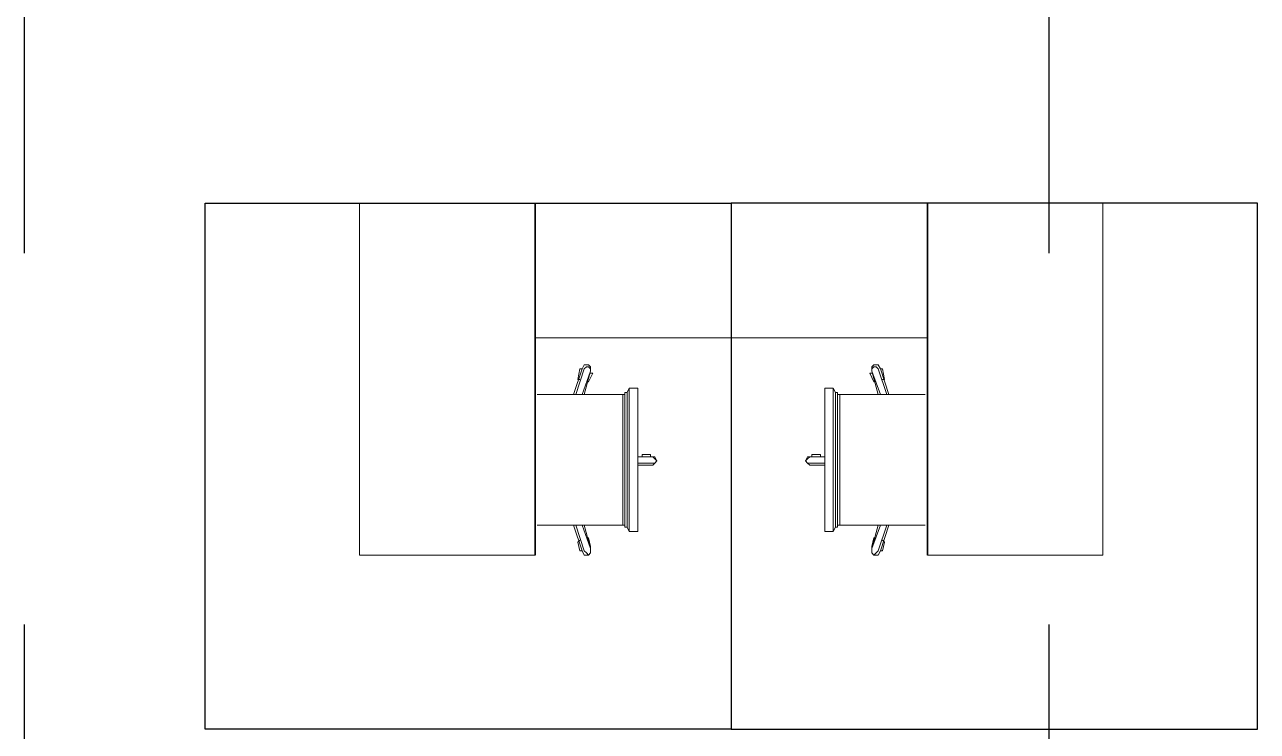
# Model space of a CAD drawing. Header units: millimetres. Extents: x 2148 to 2681, y 758 to 986.
# Drawn here: x 2599.002 to 2601.11, y 945.02 to 946.229 of the extents above; entities that cross this region are included whole.
import ezdxf

# ---------------------------------------------------------------- set-up
doc = ezdxf.new("R2010")
doc.units = ezdxf.units.MM
doc.linetypes.add('CENTER2', pattern=[28.575, 19.05, -3.175, 3.175, -3.175])
for name, color, linetype in [('at_Entity', 7, 'Continuous'), ('D', 1, 'Continuous'), ('S_GRID LINES', 252, 'Continuous')]:
    doc.layers.add(name, color=color, linetype=linetype)

msp = doc.modelspace()

# ---------------------------------------------------------------- linework, layer by layer
at = {"layer": 'at_Entity', "color": 0, "lineweight": 15}
for p, q in [((2599.5744719, 945.9235557, 0), (2600.2102485, 945.9235557, 0)), ((2599.5744719, 945.320837, 0), (2599.5744719, 945.9235557, 0)), ((2599.5744719, 945.9235557, 0), (2600.2102485, 945.9235557, 0)), ((2599.5744719, 945.320837, 0), (2599.5744719, 945.9235557, 0)), ((2600.8460251, 945.9235557, 0), (2600.2102485, 945.9235557, 0)), ((2600.8460251, 945.9235557, 0), (2600.2102485, 945.9235557, 0)), ((2600.8460251, 945.320837, 0), (2600.8460251, 945.9235557, 0)), ((2600.8460251, 945.320837, 0), (2600.8460251, 945.9235557, 0)), ((2599.8745909, 945.6929762, 0), (2600.2102485, 945.6929762, 0)), ((2599.8745909, 945.6929762, 0), (2600.2102485, 945.6929762, 0)), ((2600.5459061, 945.6929762, 0), (2600.2102485, 945.6929762, 0)), ((2600.5459061, 945.6929762, 0), (2600.2102485, 945.6929762, 0)), ((2599.9551112, 945.6396857, 0), (2599.958771, 945.647006, 0)), ((2599.9551112, 945.6396857, 0), (2599.958771, 945.647006, 0)), ((2599.958771, 945.647006, 0), (2599.9660907, 945.647006, 0)), ((2599.958771, 945.647006, 0), (2599.9660907, 945.647006, 0)), ((2599.9624309, 945.6433462, 0), (2599.958771, 945.6396857, 0)), ((2599.9624309, 945.6433462, 0), (2599.958771, 945.6396857, 0)), ((2599.9660907, 945.6433462, 0), (2599.9624309, 945.6433462, 0)), ((2599.9660907, 945.6433462, 0), (2599.9624309, 945.6433462, 0)), ((2599.9660907, 945.647006, 0), (2599.9697512, 945.6433462, 0)), ((2599.9660907, 945.647006, 0), (2599.9697512, 945.6433462, 0)), ((2599.9697512, 945.6396857, 0), (2599.9660907, 945.6433462, 0)), ((2599.9697512, 945.6396857, 0), (2599.9660907, 945.6433462, 0)), ((2599.9697512, 945.6433462, 0), (2599.9697512, 945.6360259, 0)), ((2599.9697512, 945.6433462, 0), (2599.9697512, 945.6360259, 0)), ((2600.4544063, 945.647006, 0), (2600.4507458, 945.6433462, 0)), ((2600.4544063, 945.647006, 0), (2600.4507458, 945.6433462, 0)), ((2600.4507458, 945.6433462, 0), (2600.4507458, 945.6360259, 0)), ((2600.4507458, 945.6396857, 0), (2600.4544063, 945.6433462, 0)), ((2600.4507458, 945.6433462, 0), (2600.4507458, 945.6360259, 0)), ((2600.4507458, 945.6396857, 0), (2600.4544063, 945.6433462, 0)), ((2600.461726, 945.647006, 0), (2600.4544063, 945.647006, 0)), ((2600.461726, 945.647006, 0), (2600.4544063, 945.647006, 0)), ((2600.4544063, 945.6433462, 0), (2600.4580661, 945.6433462, 0)), ((2600.4544063, 945.6433462, 0), (2600.4580661, 945.6433462, 0)), ((2600.4580661, 945.6433462, 0), (2600.461726, 945.6396857, 0)), ((2600.4580661, 945.6433462, 0), (2600.461726, 945.6396857, 0)), ((2600.4653858, 945.6396857, 0), (2600.461726, 945.647006, 0)), ((2600.4653858, 945.6396857, 0), (2600.461726, 945.647006, 0)), ((2599.9404712, 945.5957663, 0), (2599.9551112, 945.6396857, 0)), ((2599.9404712, 945.5957663, 0), (2599.9551112, 945.6396857, 0)), ((2599.958771, 945.6396857, 0), (2599.944131, 945.5957663, 0)), ((2599.958771, 945.6396857, 0), (2599.944131, 945.5957663, 0)), ((2599.9477909, 945.6213859, 0), (2599.9514507, 945.6396857, 0)), ((2599.9477909, 945.6213859, 0), (2599.9514507, 945.6396857, 0)), ((2599.9514507, 945.6396857, 0), (2599.9551112, 945.6396857, 0)), ((2599.9514507, 945.6396857, 0), (2599.9551112, 945.6396857, 0)), ((2599.9551112, 945.5957663, 0), (2599.9697512, 945.6360259, 0)), ((2599.9551112, 945.5957663, 0), (2599.9697512, 945.6360259, 0)), ((2599.9697512, 945.6360259, 0), (2599.958771, 945.5957663, 0)), ((2599.9697512, 945.6360259, 0), (2599.958771, 945.5957663, 0)), ((2599.973411, 945.632366, 0), (2599.9660907, 945.617726, 0)), ((2599.973411, 945.632366, 0), (2599.9660907, 945.617726, 0)), ((2599.9697512, 945.6360259, 0), (2599.9697512, 945.6396857, 0)), ((2599.9697512, 945.6360259, 0), (2599.9697512, 945.6396857, 0)), ((2599.9697512, 945.632366, 0), (2599.973411, 945.632366, 0)), ((2599.9697512, 945.632366, 0), (2599.973411, 945.632366, 0)), ((2600.4507458, 945.632366, 0), (2600.447086, 945.632366, 0)), ((2600.447086, 945.632366, 0), (2600.4544063, 945.617726, 0)), ((2600.4507458, 945.632366, 0), (2600.447086, 945.632366, 0)), ((2600.447086, 945.632366, 0), (2600.4544063, 945.617726, 0)), ((2600.4507458, 945.6360259, 0), (2600.4507458, 945.6396857, 0)), ((2600.4507458, 945.6360259, 0), (2600.4507458, 945.6396857, 0)), ((2600.4653858, 945.5957663, 0), (2600.4507458, 945.6360259, 0)), ((2600.4507458, 945.6360259, 0), (2600.461726, 945.5957663, 0)), ((2600.4653858, 945.5957663, 0), (2600.4507458, 945.6360259, 0)), ((2600.4507458, 945.6360259, 0), (2600.461726, 945.5957663, 0)), ((2600.461726, 945.6396857, 0), (2600.4763659, 945.5957663, 0)), ((2600.461726, 945.6396857, 0), (2600.4763659, 945.5957663, 0)), ((2600.4800258, 945.5957663, 0), (2600.4653858, 945.6396857, 0)), ((2600.4690463, 945.6396857, 0), (2600.4653858, 945.6396857, 0)), ((2600.4800258, 945.5957663, 0), (2600.4653858, 945.6396857, 0)), ((2600.4690463, 945.6396857, 0), (2600.4653858, 945.6396857, 0)), ((2600.4727061, 945.6213859, 0), (2600.4690463, 945.6396857, 0)), ((2600.4727061, 945.6213859, 0), (2600.4690463, 945.6396857, 0)), ((2599.9514507, 945.6213859, 0), (2599.9477909, 945.6213859, 0)), ((2599.9514507, 945.6213859, 0), (2599.9477909, 945.6213859, 0)), ((2599.9660907, 945.617726, 0), (2599.9624309, 945.617726, 0)), ((2599.9660907, 945.617726, 0), (2599.9624309, 945.617726, 0)), ((2600.031971, 945.5994262, 0), (2600.0356309, 945.6067459, 0)), ((2600.031971, 945.5994262, 0), (2600.0356309, 945.6067459, 0)), ((2600.0356309, 945.6067459, 0), (2600.0392907, 945.6067459, 0)), ((2600.0356309, 945.3615264, 0), (2600.0356309, 945.6067459, 0)), ((2600.0356309, 945.6067459, 0), (2600.0392907, 945.6067459, 0)), ((2600.0356309, 945.3615264, 0), (2600.0356309, 945.6067459, 0)), ((2600.0392907, 945.6067459, 0), (2600.0429506, 945.6067459, 0)), ((2600.0392907, 945.6067459, 0), (2600.0429506, 945.6067459, 0)), ((2600.0429506, 945.6067459, 0), (2600.0502709, 945.6067459, 0)), ((2600.0429506, 945.6067459, 0), (2600.0502709, 945.6067459, 0)), ((2600.0502709, 945.6067459, 0), (2600.0502709, 945.5994262, 0)), ((2600.0502709, 945.6067459, 0), (2600.0502709, 945.5994262, 0)), ((2600.3775464, 945.6067459, 0), (2600.3702261, 945.6067459, 0)), ((2600.3702261, 945.6067459, 0), (2600.3702261, 945.5994262, 0)), ((2600.3775464, 945.6067459, 0), (2600.3702261, 945.6067459, 0)), ((2600.3702261, 945.6067459, 0), (2600.3702261, 945.5994262, 0)), ((2600.3812063, 945.6067459, 0), (2600.3775464, 945.6067459, 0)), ((2600.3812063, 945.6067459, 0), (2600.3775464, 945.6067459, 0)), ((2600.3848661, 945.6067459, 0), (2600.3812063, 945.6067459, 0)), ((2600.3848661, 945.6067459, 0), (2600.3812063, 945.6067459, 0)), ((2600.388526, 945.5994262, 0), (2600.3848661, 945.6067459, 0)), ((2600.3848661, 945.3615264, 0), (2600.3848661, 945.6067459, 0)), ((2600.388526, 945.5994262, 0), (2600.3848661, 945.6067459, 0)), ((2600.3848661, 945.3615264, 0), (2600.3848661, 945.6067459, 0)), ((2600.4544063, 945.617726, 0), (2600.4580661, 945.617726, 0)), ((2600.4544063, 945.617726, 0), (2600.4580661, 945.617726, 0)), ((2600.4690463, 945.6213859, 0), (2600.4727061, 945.6213859, 0)), ((2600.4690463, 945.6213859, 0), (2600.4727061, 945.6213859, 0)), ((2599.8782514, 945.5957663, 0), (2600.0246507, 945.5957663, 0)), ((2599.8782514, 945.5957663, 0), (2600.0246507, 945.5957663, 0)), ((2600.0246507, 945.3725065, 0), (2600.0246507, 945.5957663, 0)), ((2600.0246507, 945.5957663, 0), (2600.0283112, 945.5957663, 0)), ((2600.0246507, 945.3725065, 0), (2600.0246507, 945.5957663, 0)), ((2600.0246507, 945.5957663, 0), (2600.0283112, 945.5957663, 0)), ((2600.0283112, 945.3688467, 0), (2600.0283112, 945.5994262, 0)), ((2600.0283112, 945.5994262, 0), (2600.031971, 945.5994262, 0)), ((2600.0283112, 945.3688467, 0), (2600.0283112, 945.5994262, 0)), ((2600.0283112, 945.5994262, 0), (2600.031971, 945.5994262, 0)), ((2600.0283112, 945.5957663, 0), (2600.0283112, 945.5921059, 0)), ((2600.0283112, 945.5957663, 0), (2600.0283112, 945.5921059, 0)), ((2600.031971, 945.3688467, 0), (2600.031971, 945.5994262, 0)), ((2600.031971, 945.3688467, 0), (2600.031971, 945.5994262, 0)), ((2600.0502709, 945.5994262, 0), (2600.0502709, 945.3688467, 0)), ((2600.0502709, 945.5994262, 0), (2600.0502709, 945.3688467, 0)), ((2600.3702261, 945.5994262, 0), (2600.3702261, 945.3688467, 0)), ((2600.3702261, 945.5994262, 0), (2600.3702261, 945.3688467, 0)), ((2600.388526, 945.3688467, 0), (2600.388526, 945.5994262, 0)), ((2600.3921858, 945.5994262, 0), (2600.388526, 945.5994262, 0)), ((2600.388526, 945.3688467, 0), (2600.388526, 945.5994262, 0)), ((2600.3921858, 945.5994262, 0), (2600.388526, 945.5994262, 0)), ((2600.3921858, 945.3688467, 0), (2600.3921858, 945.5994262, 0)), ((2600.3921858, 945.3688467, 0), (2600.3921858, 945.5994262, 0)), ((2600.3958463, 945.5957663, 0), (2600.3921858, 945.5957663, 0)), ((2600.3921858, 945.5957663, 0), (2600.3921858, 945.5921059, 0)), ((2600.3958463, 945.5957663, 0), (2600.3921858, 945.5957663, 0)), ((2600.3921858, 945.5957663, 0), (2600.3921858, 945.5921059, 0)), ((2600.3958463, 945.3725065, 0), (2600.3958463, 945.5957663, 0)), ((2600.5422456, 945.5957663, 0), (2600.3958463, 945.5957663, 0)), ((2600.3958463, 945.3725065, 0), (2600.3958463, 945.5957663, 0)), ((2600.5422456, 945.5957663, 0), (2600.3958463, 945.5957663, 0)), ((2600.0502709, 945.4896265, 0), (2600.075891, 945.4896265, 0)), ((2600.075891, 945.4896265, 0), (2600.0502709, 945.4896265, 0)), ((2600.0502709, 945.4896265, 0), (2600.075891, 945.4896265, 0)), ((2600.075891, 945.4896265, 0), (2600.0502709, 945.4896265, 0)), ((2600.075891, 945.4786463, 0), (2600.0502709, 945.4786463, 0)), ((2600.075891, 945.4786463, 0), (2600.0502709, 945.4786463, 0)), ((2600.075891, 945.4749865, 0), (2600.0502709, 945.4749865, 0)), ((2600.075891, 945.4749865, 0), (2600.0502709, 945.4749865, 0)), ((2600.0575906, 945.4896265, 0), (2600.0575906, 945.4932863, 0)), ((2600.0575906, 945.4932863, 0), (2600.0722305, 945.4932863, 0)), ((2600.0575906, 945.4896265, 0), (2600.0575906, 945.4932863, 0)), ((2600.0575906, 945.4932863, 0), (2600.0722305, 945.4932863, 0)), ((2600.0722305, 945.4749865, 0), (2600.0575906, 945.4749865, 0)), ((2600.0722305, 945.4749865, 0), (2600.0575906, 945.4749865, 0)), ((2600.0722305, 945.4932863, 0), (2600.0722305, 945.4896265, 0)), ((2600.0722305, 945.4932863, 0), (2600.0722305, 945.4896265, 0)), ((2600.0795509, 945.485966, 0), (2600.075891, 945.4896265, 0)), ((2600.075891, 945.4896265, 0), (2600.0795509, 945.4896265, 0)), ((2600.0795509, 945.485966, 0), (2600.075891, 945.4896265, 0)), ((2600.075891, 945.4896265, 0), (2600.0795509, 945.4896265, 0)), ((2600.075891, 945.4786463, 0), (2600.0795509, 945.4786463, 0)), ((2600.0795509, 945.4786463, 0), (2600.075891, 945.4749865, 0)), ((2600.075891, 945.4786463, 0), (2600.0795509, 945.4786463, 0)), ((2600.0795509, 945.4786463, 0), (2600.075891, 945.4749865, 0)), ((2600.0795509, 945.4896265, 0), (2600.0832107, 945.4823062, 0)), ((2600.0795509, 945.4896265, 0), (2600.0832107, 945.4823062, 0)), ((2600.0832107, 945.4823062, 0), (2600.0795509, 945.485966, 0)), ((2600.0832107, 945.4823062, 0), (2600.0795509, 945.485966, 0)), ((2600.0795509, 945.4786463, 0), (2600.0832107, 945.4823062, 0)), ((2600.0832107, 945.4823062, 0), (2600.0795509, 945.4786463, 0)), ((2600.0795509, 945.4786463, 0), (2600.0832107, 945.4823062, 0)), ((2600.0832107, 945.4823062, 0), (2600.0795509, 945.4786463, 0)), ((2600.3409461, 945.4896265, 0), (2600.3372863, 945.4823062, 0)), ((2600.3409461, 945.4896265, 0), (2600.3372863, 945.4823062, 0)), ((2600.3372863, 945.4823062, 0), (2600.3409461, 945.485966, 0)), ((2600.3372863, 945.4823062, 0), (2600.3409461, 945.485966, 0)), ((2600.3409461, 945.4786463, 0), (2600.3372863, 945.4823062, 0)), ((2600.3372863, 945.4823062, 0), (2600.3409461, 945.4786463, 0)), ((2600.3409461, 945.4786463, 0), (2600.3372863, 945.4823062, 0)), ((2600.3372863, 945.4823062, 0), (2600.3409461, 945.4786463, 0)), ((2600.3409461, 945.485966, 0), (2600.344606, 945.4896265, 0)), ((2600.344606, 945.4896265, 0), (2600.3409461, 945.4896265, 0)), ((2600.3409461, 945.485966, 0), (2600.344606, 945.4896265, 0)), ((2600.344606, 945.4896265, 0), (2600.3409461, 945.4896265, 0)), ((2600.344606, 945.4786463, 0), (2600.3409461, 945.4786463, 0)), ((2600.3409461, 945.4786463, 0), (2600.344606, 945.4749865, 0)), ((2600.344606, 945.4786463, 0), (2600.3409461, 945.4786463, 0)), ((2600.3409461, 945.4786463, 0), (2600.344606, 945.4749865, 0)), ((2600.3702261, 945.4896265, 0), (2600.344606, 945.4896265, 0)), ((2600.344606, 945.4896265, 0), (2600.3702261, 945.4896265, 0)), ((2600.3702261, 945.4896265, 0), (2600.344606, 945.4896265, 0)), ((2600.344606, 945.4896265, 0), (2600.3702261, 945.4896265, 0)), ((2600.344606, 945.4786463, 0), (2600.3702261, 945.4786463, 0)), ((2600.344606, 945.4786463, 0), (2600.3702261, 945.4786463, 0)), ((2600.344606, 945.4749865, 0), (2600.3702261, 945.4749865, 0)), ((2600.344606, 945.4749865, 0), (2600.3702261, 945.4749865, 0)), ((2600.3629064, 945.4932863, 0), (2600.3482664, 945.4932863, 0)), ((2600.3482664, 945.4932863, 0), (2600.3482664, 945.4896265, 0)), ((2600.3629064, 945.4932863, 0), (2600.3482664, 945.4932863, 0)), ((2600.3482664, 945.4932863, 0), (2600.3482664, 945.4896265, 0)), ((2600.3482664, 945.4749865, 0), (2600.3629064, 945.4749865, 0)), ((2600.3482664, 945.4749865, 0), (2600.3629064, 945.4749865, 0)), ((2600.3629064, 945.4896265, 0), (2600.3629064, 945.4932863, 0)), ((2600.3629064, 945.4896265, 0), (2600.3629064, 945.4932863, 0)), ((2600.0246507, 945.3725065, 0), (2599.8782514, 945.3725065, 0)), ((2600.0246507, 945.3725065, 0), (2599.8782514, 945.3725065, 0)), ((2599.9551112, 945.3285865, 0), (2599.9404712, 945.3725065, 0)), ((2599.9551112, 945.3285865, 0), (2599.9404712, 945.3725065, 0)), ((2599.958771, 945.3285865, 0), (2599.944131, 945.3725065, 0)), ((2599.958771, 945.3285865, 0), (2599.944131, 945.3725065, 0)), ((2599.9551112, 945.3725065, 0), (2599.9697512, 945.3322464, 0)), ((2599.9551112, 945.3725065, 0), (2599.9697512, 945.3322464, 0)), ((2599.9697512, 945.3322464, 0), (2599.958771, 945.3725065, 0)), ((2599.9697512, 945.3322464, 0), (2599.958771, 945.3725065, 0)), ((2600.0283112, 945.3725065, 0), (2600.0246507, 945.3725065, 0)), ((2600.0283112, 945.3725065, 0), (2600.0246507, 945.3725065, 0)), ((2600.0283112, 945.3761664, 0), (2600.0283112, 945.3725065, 0)), ((2600.0283112, 945.3761664, 0), (2600.0283112, 945.3725065, 0)), ((2600.3921858, 945.3761664, 0), (2600.3921858, 945.3725065, 0)), ((2600.3921858, 945.3761664, 0), (2600.3921858, 945.3725065, 0)), ((2600.3921858, 945.3725065, 0), (2600.3958463, 945.3725065, 0)), ((2600.3921858, 945.3725065, 0), (2600.3958463, 945.3725065, 0)), ((2600.3958463, 945.3725065, 0), (2600.5422456, 945.3725065, 0)), ((2600.3958463, 945.3725065, 0), (2600.5422456, 945.3725065, 0)), ((2600.4653858, 945.3725065, 0), (2600.4507458, 945.3322464, 0)), ((2600.4507458, 945.3322464, 0), (2600.461726, 945.3725065, 0)), ((2600.4653858, 945.3725065, 0), (2600.4507458, 945.3322464, 0)), ((2600.4507458, 945.3322464, 0), (2600.461726, 945.3725065, 0)), ((2600.461726, 945.3285865, 0), (2600.4763659, 945.3725065, 0)), ((2600.461726, 945.3285865, 0), (2600.4763659, 945.3725065, 0)), ((2600.4653858, 945.3285865, 0), (2600.4800258, 945.3725065, 0)), ((2600.4653858, 945.3285865, 0), (2600.4800258, 945.3725065, 0)), ((2599.9624309, 945.3505462, 0), (2599.9660907, 945.3505462, 0)), ((2599.9624309, 945.3505462, 0), (2599.9660907, 945.3505462, 0)), ((2599.9660907, 945.3505462, 0), (2599.9697512, 945.3359062, 0)), ((2599.9660907, 945.3505462, 0), (2599.9697512, 945.3359062, 0)), ((2600.031971, 945.3688467, 0), (2600.0283112, 945.3688467, 0)), ((2600.031971, 945.3688467, 0), (2600.0283112, 945.3688467, 0)), ((2600.0356309, 945.3615264, 0), (2600.031971, 945.3688467, 0)), ((2600.0356309, 945.3615264, 0), (2600.031971, 945.3688467, 0)), ((2600.0392907, 945.3615264, 0), (2600.0356309, 945.3615264, 0)), ((2600.0392907, 945.3615264, 0), (2600.0356309, 945.3615264, 0)), ((2600.0392907, 945.3615264, 0), (2600.0429506, 945.3615264, 0)), ((2600.0392907, 945.3615264, 0), (2600.0429506, 945.3615264, 0)), ((2600.0502709, 945.3615264, 0), (2600.0429506, 945.3615264, 0)), ((2600.0502709, 945.3615264, 0), (2600.0429506, 945.3615264, 0)), ((2600.0502709, 945.3688467, 0), (2600.0502709, 945.3615264, 0)), ((2600.0502709, 945.3688467, 0), (2600.0502709, 945.3615264, 0)), ((2600.3702261, 945.3688467, 0), (2600.3702261, 945.3615264, 0)), ((2600.3702261, 945.3688467, 0), (2600.3702261, 945.3615264, 0)), ((2600.3702261, 945.3615264, 0), (2600.3775464, 945.3615264, 0)), ((2600.3702261, 945.3615264, 0), (2600.3775464, 945.3615264, 0)), ((2600.3812063, 945.3615264, 0), (2600.3775464, 945.3615264, 0)), ((2600.3812063, 945.3615264, 0), (2600.3775464, 945.3615264, 0)), ((2600.3812063, 945.3615264, 0), (2600.3848661, 945.3615264, 0)), ((2600.3812063, 945.3615264, 0), (2600.3848661, 945.3615264, 0)), ((2600.3848661, 945.3615264, 0), (2600.388526, 945.3688467, 0)), ((2600.3848661, 945.3615264, 0), (2600.388526, 945.3688467, 0)), ((2600.388526, 945.3688467, 0), (2600.3921858, 945.3688467, 0)), ((2600.388526, 945.3688467, 0), (2600.3921858, 945.3688467, 0)), ((2600.4544063, 945.3505462, 0), (2600.4507458, 945.3359062, 0)), ((2600.4544063, 945.3505462, 0), (2600.4507458, 945.3359062, 0)), ((2600.4580661, 945.3505462, 0), (2600.4544063, 945.3505462, 0)), ((2600.4580661, 945.3505462, 0), (2600.4544063, 945.3505462, 0)), ((2599.9477909, 945.3432265, 0), (2599.9514507, 945.3468864, 0)), ((2599.9477909, 945.3432265, 0), (2599.9514507, 945.3468864, 0)), ((2599.9514507, 945.3285865, 0), (2599.9477909, 945.3432265, 0)), ((2599.9514507, 945.3285865, 0), (2599.9477909, 945.3432265, 0)), ((2599.9551112, 945.3285865, 0), (2599.9514507, 945.3285865, 0)), ((2599.9551112, 945.3285865, 0), (2599.9514507, 945.3285865, 0)), ((2599.958771, 945.3212668, 0), (2599.9551112, 945.3285865, 0)), ((2599.958771, 945.3212668, 0), (2599.9551112, 945.3285865, 0)), ((2599.9624309, 945.3249267, 0), (2599.958771, 945.3285865, 0)), ((2599.9624309, 945.3249267, 0), (2599.958771, 945.3285865, 0)), ((2599.9697512, 945.3359062, 0), (2599.9697512, 945.3322464, 0)), ((2599.9697512, 945.3359062, 0), (2599.9697512, 945.3322464, 0)), ((2599.9697512, 945.3322464, 0), (2599.9697512, 945.3249267, 0)), ((2599.9697512, 945.3322464, 0), (2599.9697512, 945.3249267, 0)), ((2599.9697512, 945.3285865, 0), (2599.9697512, 945.3249267, 0)), ((2599.9697512, 945.3285865, 0), (2599.9697512, 945.3249267, 0)), ((2600.4507458, 945.3359062, 0), (2600.4507458, 945.3322464, 0)), ((2600.4507458, 945.3359062, 0), (2600.4507458, 945.3322464, 0)), ((2600.4507458, 945.3322464, 0), (2600.4507458, 945.3249267, 0)), ((2600.4507458, 945.3322464, 0), (2600.4507458, 945.3249267, 0)), ((2600.4507458, 945.3285865, 0), (2600.4507458, 945.3249267, 0)), ((2600.4507458, 945.3285865, 0), (2600.4507458, 945.3249267, 0)), ((2600.4580661, 945.3249267, 0), (2600.461726, 945.3285865, 0)), ((2600.4580661, 945.3249267, 0), (2600.461726, 945.3285865, 0)), ((2600.461726, 945.3212668, 0), (2600.4653858, 945.3285865, 0)), ((2600.461726, 945.3212668, 0), (2600.4653858, 945.3285865, 0)), ((2600.4653858, 945.3285865, 0), (2600.4690463, 945.3285865, 0)), ((2600.4653858, 945.3285865, 0), (2600.4690463, 945.3285865, 0)), ((2600.4727061, 945.3432265, 0), (2600.4690463, 945.3468864, 0)), ((2600.4727061, 945.3432265, 0), (2600.4690463, 945.3468864, 0)), ((2600.4690463, 945.3285865, 0), (2600.4727061, 945.3432265, 0)), ((2600.4690463, 945.3285865, 0), (2600.4727061, 945.3432265, 0)), ((2599.5744719, 945.320837, 0), (2599.8745909, 945.320837, 0)), ((2599.5744719, 945.320837, 0), (2599.8745909, 945.320837, 0)), ((2599.9660907, 945.3212668, 0), (2599.958771, 945.3212668, 0)), ((2599.9660907, 945.3212668, 0), (2599.958771, 945.3212668, 0)), ((2599.9660907, 945.3212668, 0), (2599.9624309, 945.3249267, 0)), ((2599.9660907, 945.3212668, 0), (2599.9624309, 945.3249267, 0)), ((2599.9697512, 945.3249267, 0), (2599.9660907, 945.3212668, 0)), ((2599.9697512, 945.3249267, 0), (2599.9660907, 945.3212668, 0)), ((2599.9697512, 945.3249267, 0), (2599.9660907, 945.3212668, 0)), ((2599.9697512, 945.3249267, 0), (2599.9660907, 945.3212668, 0)), ((2600.4507458, 945.3249267, 0), (2600.4544063, 945.3212668, 0)), ((2600.4507458, 945.3249267, 0), (2600.4544063, 945.3212668, 0)), ((2600.4507458, 945.3249267, 0), (2600.4544063, 945.3212668, 0)), ((2600.4507458, 945.3249267, 0), (2600.4544063, 945.3212668, 0)), ((2600.4544063, 945.3212668, 0), (2600.4580661, 945.3249267, 0)), ((2600.4544063, 945.3212668, 0), (2600.4580661, 945.3249267, 0)), ((2600.4544063, 945.3212668, 0), (2600.461726, 945.3212668, 0)), ((2600.4544063, 945.3212668, 0), (2600.461726, 945.3212668, 0)), ((2600.8460251, 945.320837, 0), (2600.5459061, 945.320837, 0)), ((2600.8460251, 945.320837, 0), (2600.5459061, 945.320837, 0))]:
    msp.add_line(p, q, dxfattribs=at)
at = {"layer": 'at_Entity', "color": 0, "lineweight": 35}
for p, q in [((2599.8745909, 945.320837, 0), (2599.8745909, 945.9235557, 0)), ((2599.8745909, 945.320837, 0), (2599.8745909, 945.9235557, 0)), ((2600.5459061, 945.320837, 0), (2600.5459061, 945.9235557, 0)), ((2600.5459061, 945.320837, 0), (2600.5459061, 945.9235557, 0))]:
    msp.add_line(p, q, dxfattribs=at)
at = {"layer": 'D', "ltscale": 0.5, "elevation": 0}
for points in [[(2599.3102485, 945.0235557), (2599.3102485, 945.9235557), (2600.2102485, 945.9235557), (2600.2102485, 945.0235557)], [(2599.3102485, 945.0235557), (2599.3102485, 945.9235557), (2600.2102485, 945.9235557), (2600.2102485, 945.0235557)], [(2601.1102485, 945.0235557), (2601.1102485, 945.9235557), (2600.2102485, 945.9235557), (2600.2102485, 945.0235557)], [(2601.1102485, 945.0235557), (2601.1102485, 945.9235557), (2600.2102485, 945.9235557), (2600.2102485, 945.0235557)]]:
    msp.add_lwpolyline(points, close=True, dxfattribs=at)
at = {"layer": 'S_GRID LINES', "linetype": 'CENTER2', "ltscale": 0.2}
for p, q in [((2599.001509, 922.9776771, 0), (2599.001509, 979.8917928, 0)), ((2600.754194, 922.9776771), (2600.754194, 979.8917928))]:
    msp.add_line(p, q, dxfattribs=at)

doc.saveas('drawing.dxf')
